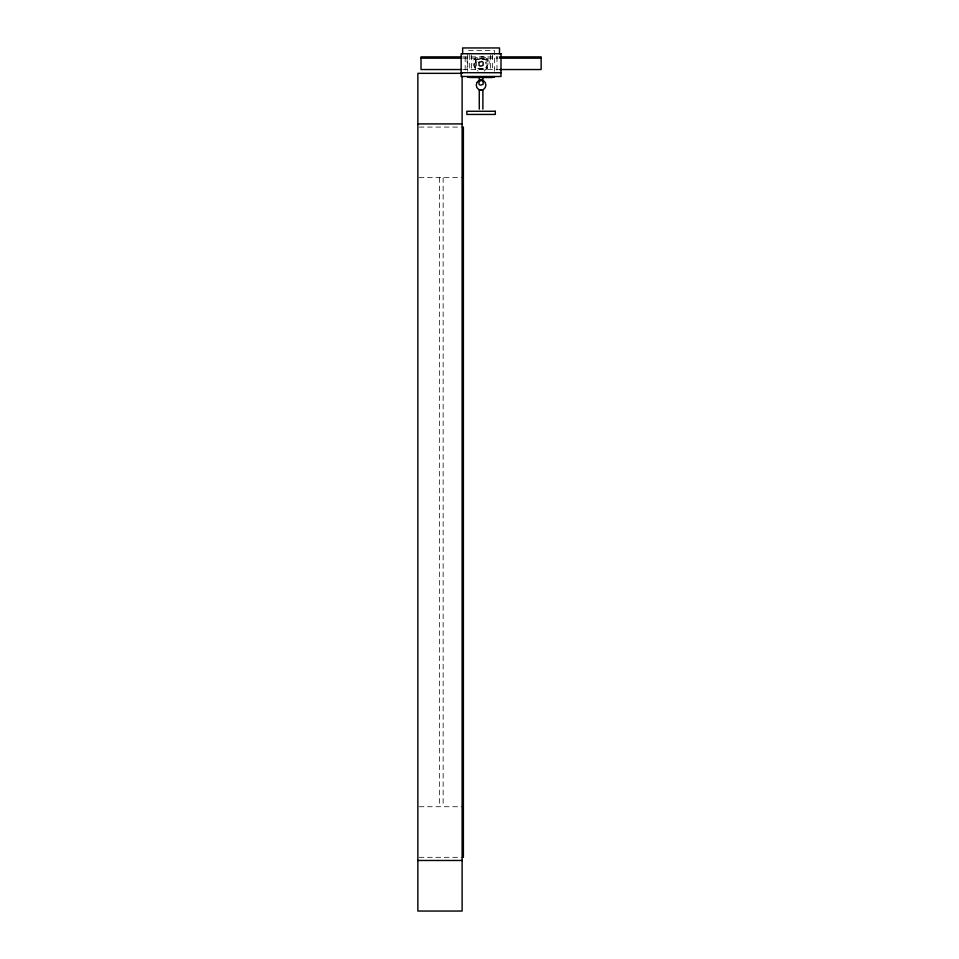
<?xml version="1.0" encoding="UTF-8"?>
<svg xmlns="http://www.w3.org/2000/svg" width="959" height="959" viewBox="0 0 959 959"><rect width="100%" height="100%" fill="white"/><g stroke="black" fill="none" stroke-linecap="round" stroke-linejoin="round"><path stroke-width="0.72" stroke-dasharray="4.79 3.6" d="M476.911 61.316L476.275 63.845L476.911 66.375L478.673 68.233L481.082 68.904L483.48 68.233M484.103 71.158C503.943 51.918 458.21 51.918 478.062 71.158M478.673 59.47L481.082 58.799L483.48 59.47L485.242 61.316L485.889 63.845M462.538 56.893L498.141 56.893M462.538 58.163L498.141 58.163M462.538 69.539L498.464 69.539M419.119 127.079L463.377 127.079M419.119 177.655L463.377 177.655M419.119 806.735L463.377 806.735M419.119 857.31L463.377 857.31M496.978 56.893L496.978 71.266M494.448 71.278L494.448 50.479L467.704 50.479L467.704 71.278M492.458 54.747L492.458 70.391M490.564 54.999L490.564 69.539M486.776 58.163L486.776 69.539M475.388 58.163L475.388 69.539M471.6 54.999L471.6 69.539M469.706 54.747L469.706 70.391M467.177 58.163L467.177 69.539M465.175 56.893L465.175 72.704M443.142 177.655L443.142 806.735M439.354 177.655L439.354 806.735M475.532 61.556C472.415 68.569 483.863 73.316 486.633 66.147C489.737 59.134 478.289 54.387 475.532 61.556M487.4 59.11L474.753 59.11L474.753 68.592L487.4 68.592L487.4 59.11"/><path stroke-width="1.44" d="M461.063 56.893L421.013 56.893L421.013 69.539L461.063 69.539M499.615 56.893L541.14 56.893L541.14 69.539L499.615 69.539M421.013 58.163L461.063 58.163M499.615 58.163L541.14 58.163M461.159 72.704L500.994 72.704M462.118 73.34L417.86 73.34L417.86 911.05L462.118 911.05L462.118 76.312M467.704 77.223L479.596 77.223M482.569 77.223L494.448 77.223M469.706 77.511L492.458 77.511M417.86 123.915L462.118 123.915M417.86 860.475L462.118 860.475M499.507 53.656L499.507 47.95L462.646 47.95L462.646 53.656M482.88 77.511L482.88 80.041L479.272 80.041L479.272 77.511M482.88 109.122L482.88 90.146L479.272 90.146L479.272 109.122M463.377 127.079L463.377 857.31M476.911 82.57L476.275 85.099L476.911 87.629L478.673 89.475L481.082 90.146L483.48 89.475L485.242 87.629L485.889 85.099L485.242 82.57L483.48 80.712L481.082 80.041L478.673 80.712L476.911 82.57M479.032 62.359L479.032 65.332L480.303 66.255L483.132 65.332L483.132 62.359L481.862 61.448L479.032 62.359M479.032 81.335L479.032 84.308L480.303 85.219L483.132 84.308L483.132 81.335L481.862 80.412L479.032 81.335M500.994 53.74L461.159 53.74L461.159 76.492L500.994 76.492L500.994 53.74M495.312 111.268L466.853 111.268L466.853 114.433L495.312 114.433L495.312 111.268"/></g></svg>
